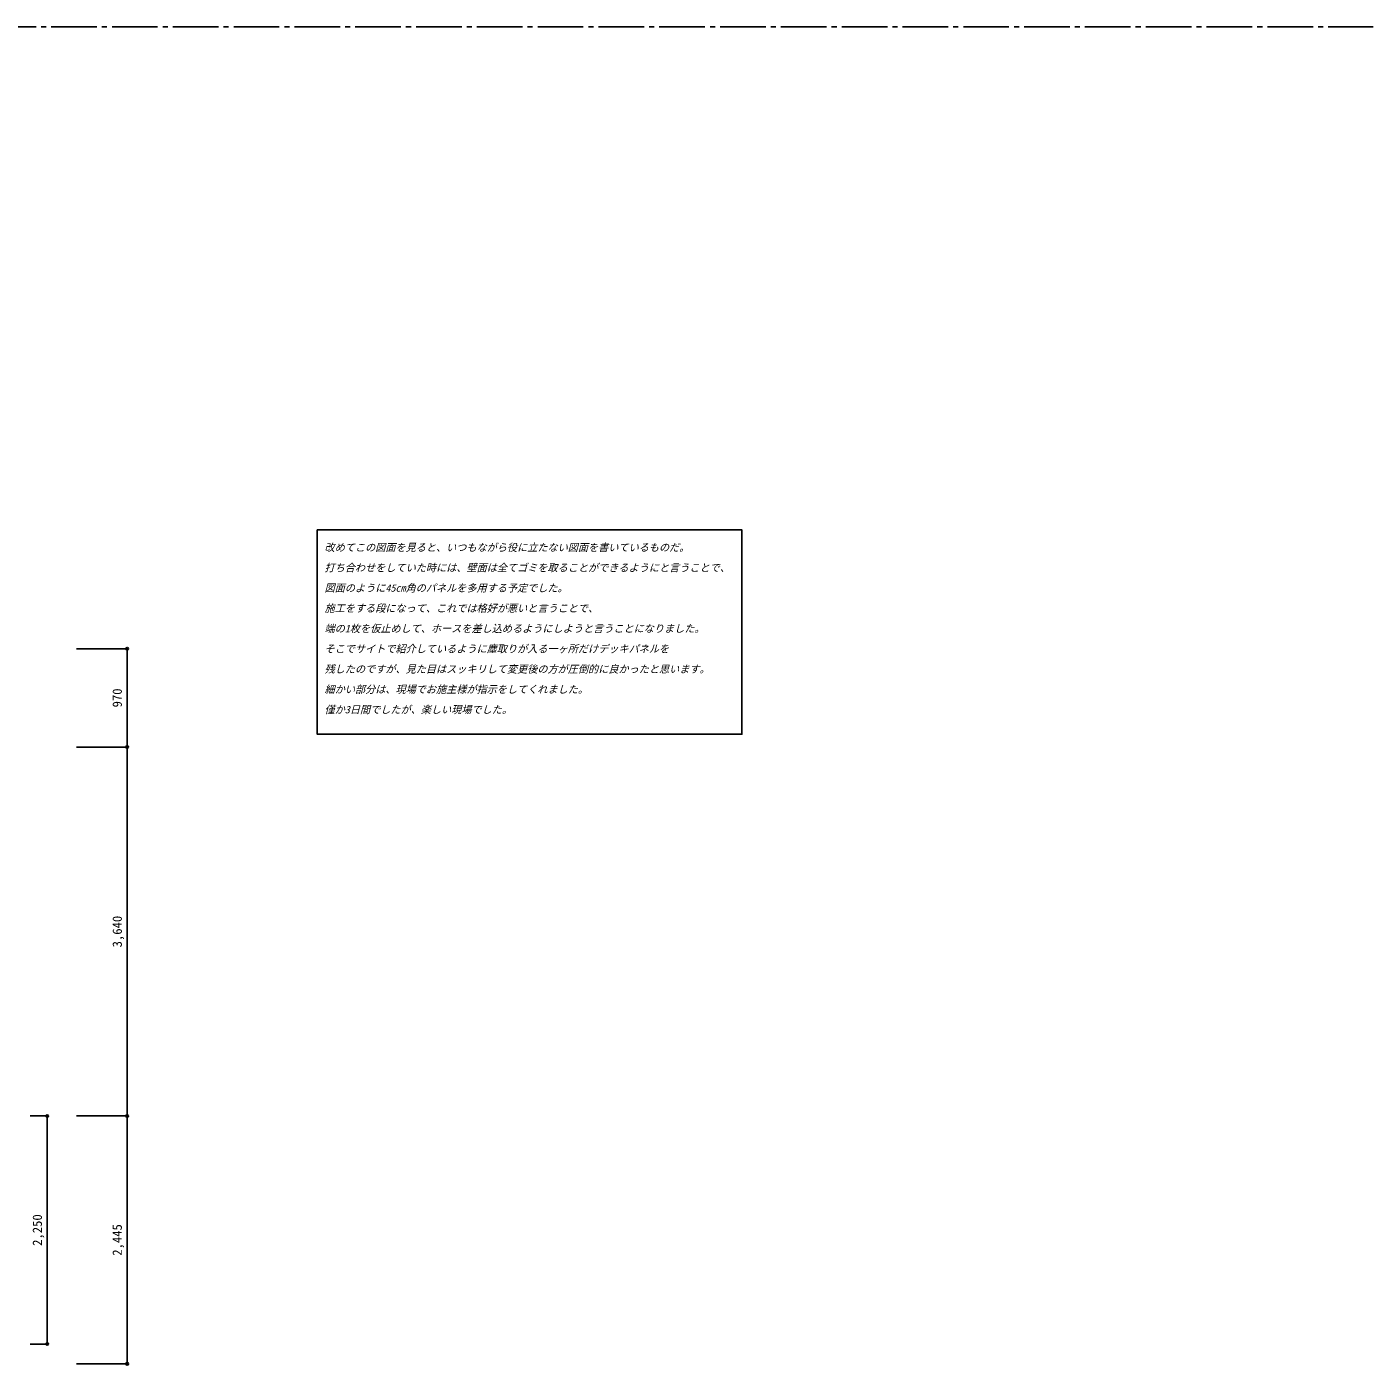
# Model space of a CAD drawing. Units: millimetres at full size, sheet at 1:50. Extents: x -16700 to 14342, y -4580 to 9627.
# Drawn here: x 1060 to 14342, y -3575 to 9627 of the extents above; entities that cross this region are included whole.
import ezdxf
from ezdxf.enums import TextEntityAlignment as Align

# ---------------------------------------------------------------- set-up
doc = ezdxf.new("R2010")
doc.units = ezdxf.units.MM
doc.header["$LTSCALE"] = 50
doc.header["$PDMODE"] = 32
doc.header["$PDSIZE"] = 25
doc.linetypes.add('CHAIN2', pattern=[12, 9, -1, 1, -1])
doc.linetypes.add('DASHED2', pattern=[3, 2, -1])
for name, color, linetype in [('0-0_芯', 4, 'DASHED2'), ('0-B_文字', 4, 'Continuous'), ('0-C_寸法', 7, 'Continuous')]:
    doc.layers.add(name, color=color, linetype=linetype)
doc.styles.add('ＭＳ ゴシック', font='')
doc.styles.get('ＭＳ ゴシック').set_extended_font_data('MS Gothic')

msp = doc.modelspace()

# ---------------------------------------------------------------- linework, layer by layer
at = {"layer": '0-0_芯', "color": 7, "linetype": 'CHAIN2'}
msp.add_line((-16700.11, 9627.12), (14342.45, 9627.12), dxfattribs=at)
at = {"layer": '0-B_文字', "color": 7}
msp.add_lwpolyline([(3925.34, 4663.81), (8115.23, 4663.81), (8115.23, 2648.52), (3925.34, 2648.52)], close=True, dxfattribs=at)
at = {"layer": '0-C_寸法', "color": 4}
for p, q in [((2048.86, 3492.08), (1548.86, 3492.08)), ((2048.86, 2522.08), (2048.86, 3492.08)), ((2048.86, 2522.08), (1548.86, 2522.08)), ((2048.86, -1117.92), (2048.86, 2522.08)), ((1260.4, -1117.92), (1093.09, -1117.92)), ((1260.4, -1117.92), (1260.4, -3367.92)), ((2048.86, -1117.92), (1548.86, -1117.92)), ((2048.86, -3562.92), (2048.86, -1117.92)), ((1260.4, -3367.92), (1093.09, -3367.92)), ((2048.86, -3562.92), (1548.86, -3562.92))]:
    msp.add_line(p, q, dxfattribs=at)
at = {"layer": '0-C_寸法'}
for p in [(2048.86, 3492.08), (2048.86, 2522.08), (1260.4, -1117.92), (2048.86, -1117.92), (1260.4, -3367.92), (2048.86, -3562.92)]:
    msp.add_point(p, dxfattribs=at)

# ---------------------------------------------------------------- texts
at = {"layer": '0-B_文字', "style": 'ＭＳ ゴシック', "oblique": 15}
for s, p in [('改めてこの図面を見ると、いつもながら役に立たない図面を書いているものだ。', (3996.84, 4432.55)), ('打ち合わせをしていた時には、壁面は全てゴミを取ることができるようにと言うことで、', (3996.84, 4232.55)), ('図面のように45cm角のパネルを多用する予定でした。', (3996.84, 4032.55)), ('施工をする段になって、これでは格好が悪いと言うことで、', (3996.84, 3832.55)), ('端の1枚を仮止めして、ホースを差し込めるようにしようと言うことになりました。', (3996.84, 3632.55)), ('そこでサイトで紹介しているように塵取りが入る一ヶ所だけデッキパネルを', (3996.84, 3432.55)), ('残したのですが、見た目はスッキリして変更後の方が圧倒的に良かったと思います。', (3996.84, 3232.55)), ('細かい部分は、現場でお施主様が指示をしてくれました。', (3996.84, 3032.55)), ('僅か3日間でしたが、楽しい現場でした。', (3996.84, 2832.55))]:
    msp.add_text(s, height=73.31, dxfattribs=at).set_placement(p, align=Align.BOTTOM_LEFT)
at = {"layer": '0-C_寸法', "style": 'ＭＳ ゴシック'}
for s, p in [('970', (2023.86, 2913.33)), ('3,640', (2023.86, 545.83)), ('2,250', (1235.4, -2399.17)), ('2,445', (2023.86, -2496.67))]:
    msp.add_text(s, height=91.64, rotation=90, dxfattribs=at).set_placement(p, align=Align.BOTTOM_LEFT)

doc.saveas('drawing.dxf')
